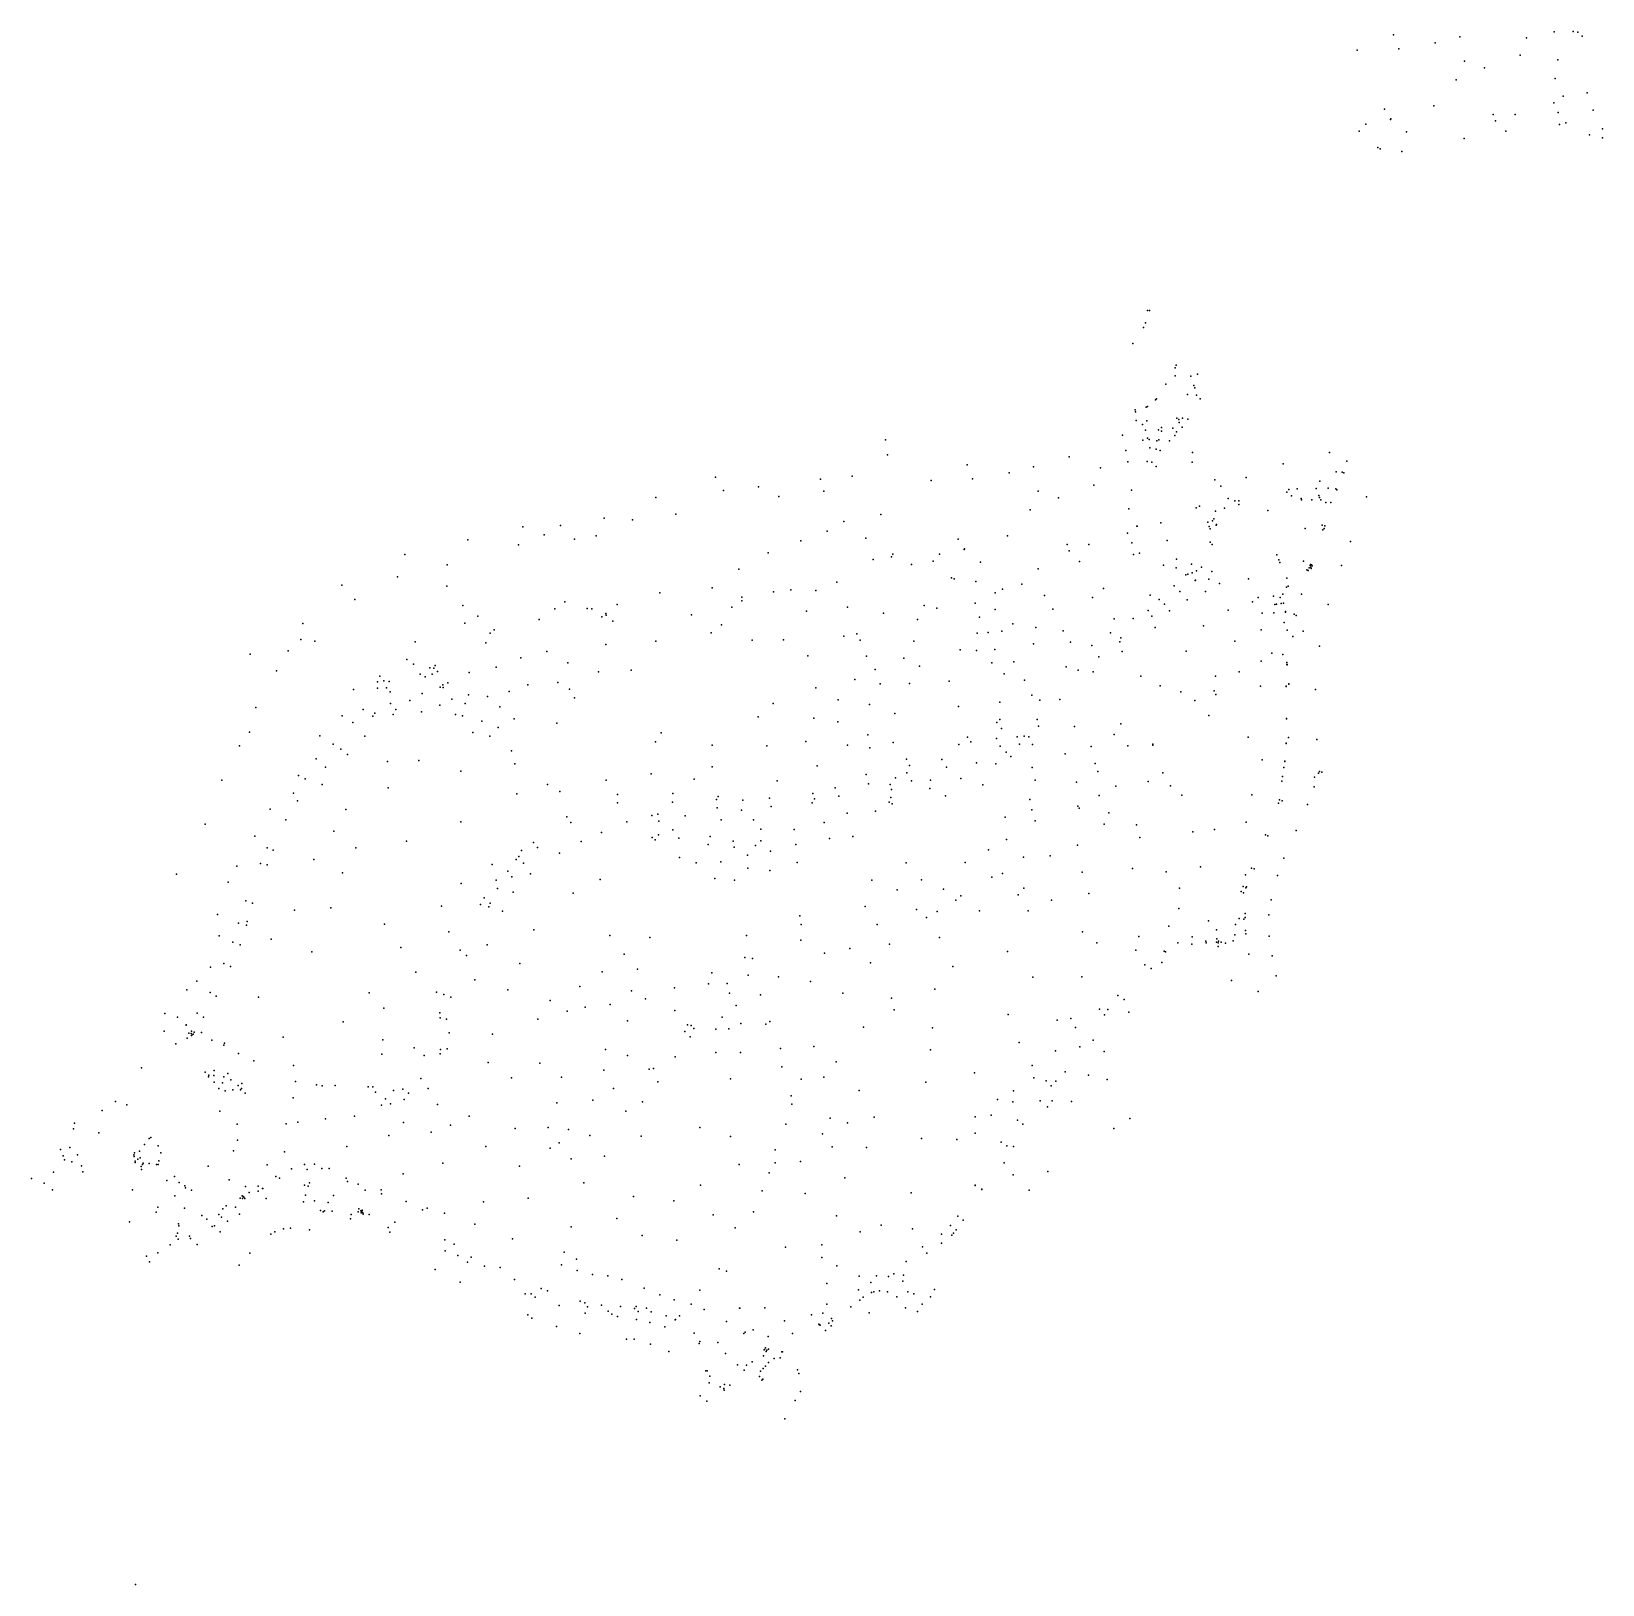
# Model space of a CAD drawing. Header units: metres. Extents: x -2219 to 517, y -3078 to 398.
# Drawn here: x -2219 to -1621, y -3078 to -2487 of the extents above.
import ezdxf

# ---------------------------------------------------------------- set-up
doc = ezdxf.new("R2010")
doc.units = ezdxf.units.M
doc.layers.add('TERRAIN_SPOT_POINTS', color=1, linetype='Continuous')

msp = doc.modelspace()

# ---------------------------------------------------------------- linework, layer by layer
at = {"layer": 'TERRAIN_SPOT_POINTS'}
for p in [(-1700.52, -2488.27, 17.69), (-1684.57, -2491.31, 21.04), (-1675.23, -2489.03, 22.84), (-1649.81, -2489.4, 24.34), (-1639.35, -2487.09, 24.65), (-1632.09, -2486.99, 23.94), (-1630.29, -2487.22, 24.13), (-1628.65, -2488.86, 24.36), (-1714.23, -2494.16, 16.47), (-1698.46, -2493.63, 19.32), (-1673.45, -2498.32, 24.76), (-1652.26, -2495.99, 25.55), (-1637.96, -2497.86, 27.34), (-1665.8, -2500.85, 25.85), (-1676.59, -2505.38, 25.99), (-1638.97, -2504.95, 27.99), (-1626.78, -2510.32, 30.54), (-1703.91, -2516.55, 23.64), (-1685.13, -2515.32, 27.36), (-1639.5, -2514.22, 31.28), (-1635.93, -2511.62, 30.89), (-1635.88, -2511.6, 30.87), (-1711.01, -2522.22, 22.73), (-1701.65, -2520.48, 26.11), (-1701.48, -2520.21, 26.06), (-1662.53, -2518.55, 29.37), (-1661.66, -2521, 31.15), (-1654.17, -2518.55, 31.39), (-1637.86, -2517.87, 31.61), (-1637.25, -2522.39, 32.19), (-1634.94, -2521.79, 32.11), (-1624.44, -2516.99, 30.93), (-1713.49, -2524.95, 22.58), (-1695.5, -2525.23, 26.88), (-1673.56, -2527.77, 30.85), (-1657.76, -2525, 31.89), (-1625.86, -2526.37, 33.99), (-1620.99, -2527.48, 34.04), (-1620.91, -2524.1, 33.84), (-1706.42, -2531.18, 27.41), (-1705.52, -2531.66, 27.44), (-1697.27, -2532.63, 28.38), (-1794.1, -2593.21, 2.79), (-1793.25, -2593.22, 2.88), (-1795.55, -2599.59, 3), (-1794.78, -2597.83, 3.04), (-1799.59, -2605.78, 2.94), (-1783.52, -2614.95, 21.52), (-1783.5, -2618, 20.87), (-1783.1, -2614.02, 15.21), (-1777.54, -2618.14, 21.54), (-1775, -2617.43, 21.51), (-1787.13, -2621.14, 21.51), (-1776.42, -2621.73, 20.36), (-1776.05, -2622.63, 24.42), (-1794.59, -2629.94, 21.51), (-1794.07, -2629.72, 21.52), (-1791, -2627.21, 21.52), (-1790.63, -2626.76, 21.53), (-1778.8, -2625.11, 20.31), (-1775.4, -2625.34, 24.24), (-1774.06, -2626.83, 24.13), (-1798.77, -2630.98, 21.46), (-1798.67, -2631.69, 21.45), (-1798.32, -2635.03, 17.36), (-1794.36, -2635.09, 20.69), (-1794.35, -2635.09, 20.7), (-1782.94, -2634.13, 24.38), (-1782.16, -2634.64, 24.37), (-1781.99, -2635.74, 24.17), (-1780.72, -2634.09, 24.2), (-1778.69, -2634.53, 24.1), (-1803.56, -2640.65, 19.48), (-1796, -2636.53, 21.5), (-1794.85, -2638.71, 21.52), (-1794.11, -2641.7, 24.39), (-1789.93, -2638.63, 20.46), (-1788.76, -2637.63, 20.59), (-1788.68, -2639.08, 24.37), (-1784.45, -2637.92, 24.17), (-1783.63, -2640.76, 24.1), (-1783.05, -2639.28, 24.09), (-1780.9, -2637.52, 24.08), (-1893.7, -2642.36, -0.21), (-1892.97, -2648.1, 0.59), (-1802.33, -2646.39, 22.58), (-1795.81, -2642.5, 21.2), (-1793.49, -2642.3, 24.38), (-1793.21, -2645.41, 23.24), (-1790.75, -2645.87, 23.97), (-1790.46, -2642.72, 24.41), (-1789.7, -2642.43, 24.05), (-1789.22, -2646.37, 23.66), (-1785.64, -2642.7, 24.13), (-1776.89, -2647.16, 24.32), (-1724.78, -2647.2, 24.25), (-1862.68, -2651.91, 17.69), (-1837.39, -2652.67, 22.84), (-1823.88, -2648.83, 22.31), (-1811.97, -2653.04, 24.34), (-1801.51, -2650.73, 24.65), (-1794.25, -2650.63, 23.94), (-1792.45, -2650.86, 24.13), (-1790.81, -2652.5, 24.36), (-1777.06, -2650.93, 24.38), (-1742.45, -2651.52, 24.2), (-1718.21, -2650.53, 27.34), (-1958.48, -2656.55, -0.13), (-1918.54, -2657.38, -0.02), (-1906.48, -2656.14, 0.75), (-1876.39, -2657.8, 16.47), (-1860.62, -2657.27, 19.32), (-1846.73, -2654.95, 21.04), (-1814.42, -2659.63, 25.55), (-1768.48, -2657.63, 24.47), (-1766.13, -2659.96, 24.47), (-1756.48, -2656.74, 24.45), (-1728.49, -2658.05, 24.24), (-1722.25, -2654.55, 27.6), (-1719.97, -2654.66, 27.37), (-1719.39, -2654.97, 27.42), (-1719.39, -2654.97, 27.42), (-1719.39, -2654.97, 27.42), (-1981.11, -2664.32, 0.06), (-1955.38, -2661.66, 0.3), (-1942.07, -2660.28, 0.32), (-1934.31, -2663.95, 1.13), (-1917.26, -2661.91, 1.09), (-1835.61, -2661.96, 24.76), (-1827.96, -2664.49, 25.85), (-1800.12, -2661.5, 27.34), (-1763.39, -2664.74, 24.51), (-1760.83, -2665.59, 24.7), (-1759.25, -2665.59, 24.71), (-1741.01, -2662.23, 24.85), (-1740.32, -2661.3, 24.62), (-1739.3, -2663.69, 25.27), (-1737.17, -2661.05, 24.29), (-1735.57, -2664.64, 25.93), (-1735.44, -2665.21, 25.91), (-1731.52, -2665.22, 26.53), (-1729.85, -2660.92, 24.33), (-1728.82, -2663.56, 27.34), (-1728.68, -2664.28, 27.04), (-1728.05, -2665.16, 27.07), (-1726.25, -2666.18, 27.31), (-1725.26, -2660.79, 27.71), (-1722.35, -2661.07, 27.45), (-1721.96, -2661.41, 27.48), (-1710.74, -2664.04, 27.58), (-2000.8, -2672.17, -0.05), (-1973.5, -2670.67, 1.03), (-1895.49, -2670.77, 17.27), (-1838.75, -2669.02, 25.99), (-1801.13, -2668.59, 27.99), (-1775.58, -2668.2, 25.53), (-1774.34, -2667.58, 25.79), (-1768.15, -2669.54, 27.81), (-1764.74, -2668.33, 24.78), (-1759.26, -2666.97, 24.78), (-1748.29, -2669.23, 25.27), (-1724.29, -2666.26, 27.53), (-2031.79, -2675.53, -0.02), (-2017.39, -2674.92, 0), (-1989.99, -2672.86, 0.57), (-1915.91, -2677.07, 15.78), (-1909.64, -2673.42, 15.59), (-1801.66, -2677.86, 31.28), (-1798.09, -2675.26, 30.89), (-1798.04, -2675.24, 30.87), (-1788.94, -2673.96, 30.54), (-1771.06, -2673.66, 26.58), (-1770.57, -2675.36, 27.24), (-1770.27, -2676.2, 27.45), (-1769.36, -2673.18, 27.79), (-1768.87, -2672.39, 25.03), (-1767.97, -2674.88, 27.36), (-1767.8, -2674.54, 27.65), (-1734.06, -2676.14, 26.91), (-1727.57, -2674.89, 27.61), (-1727.3, -2676.56, 27.58), (-1726.86, -2676.06, 27.65), (-1726.63, -2675.1, 27.63), (-2052.62, -2680.42, 0.06), (-2033.36, -2682.26, 0.63), (-2023.61, -2678.54, 2.1), (-2012.11, -2680.2, 1.21), (-2003.83, -2678.9, 1.02), (-1926.01, -2680.86, 15.26), (-1901.19, -2679.77, 20.1), (-1866.07, -2680.19, 23.64), (-1863.81, -2684.12, 26.11), (-1863.63, -2683.85, 26.06), (-1847.29, -2678.96, 27.36), (-1824.69, -2682.19, 29.37), (-1816.33, -2682.19, 31.39), (-1800.02, -2681.51, 31.61), (-1786.6, -2680.63, 30.93), (-1770.21, -2681.27, 28.64), (-1769.42, -2682.14, 27.8), (-1716.87, -2681.05, 27.88), (-2076.7, -2686.01, 0.06), (-2060.54, -2689.88, 1.6), (-1938.39, -2685.34, 17.66), (-1898.48, -2687.94, 23.91), (-1891.49, -2686.83, 23.58), (-1891.02, -2685.85, 23.28), (-1883.82, -2689.76, 23.14), (-1875.65, -2688.59, 22.58), (-1873.17, -2685.86, 22.73), (-1857.66, -2688.87, 26.88), (-1823.82, -2684.64, 31.15), (-1819.92, -2688.64, 31.89), (-1799.41, -2686.03, 32.19), (-1797.1, -2685.43, 32.11), (-1788.02, -2690.01, 33.99), (-1783.07, -2687.74, 33.84), (-1777.38, -2689.66, 33.35), (-1777.32, -2689.69, 33.54), (-1744.9, -2686.12, 26.66), (-1744.05, -2687.99, 27.65), (-1743.66, -2689.03, 27.66), (-1734.68, -2688.58, 27.94), (-1734.68, -2688.58, 27.94), (-1734.68, -2688.58, 27.94), (-1732.09, -2689.78, 28.02), (-1731.7, -2689.87, 28.03), (-2079.41, -2694.53, 1.72), (-1949.54, -2691.54, 17.62), (-1868.58, -2694.82, 27.41), (-1867.68, -2695.3, 27.44), (-1835.72, -2691.41, 30.85), (-1783.15, -2691.12, 34.04), (-1779.45, -2693.76, 34.07), (-1779.45, -2693.76, 34.07), (-1779.45, -2693.76, 34.07), (-1778.75, -2693.44, 33.83), (-1777.11, -2692.96, 33.54), (-1775.9, -2695.84, 33.52), (-1775.75, -2695.81, 33.55), (-1775.37, -2692.17, 33.33), (-1773.48, -2690.82, 33.21), (-1770.71, -2695.42, 32.35), (-1769.57, -2692.45, 32.36), (-1755.58, -2695.28, 27.77), (-1741.06, -2695.04, 28.15), (-1733.45, -2691.85, 28.23), (-1732.94, -2692.11, 28.44), (-1732.9, -2692.1, 28.46), (-1732.59, -2691.1, 28.19), (-1732.22, -2690.15, 28.12), (-1731.92, -2690.76, 25.75), (-1731.74, -2691.3, 28.2), (-1731.37, -2690.36, 28.13), (-1720.25, -2690.14, 28.03), (-2100.65, -2697.69, -0.08), (-2060.63, -2697.99, 5.91), (-1979.66, -2700.58, 17.89), (-1959.71, -2698.67, 18.14), (-1936.31, -2700.22, 22.04), (-1929.75, -2699.49, 22.13), (-1920.25, -2699.72, 22.82), (-1912.32, -2696.52, 23.25), (-1859.43, -2696.27, 28.38), (-1851.97, -2700.58, 29.75), (-1849.29, -2699.13, 30.07), (-1841.9, -2697.25, 30.9), (-1833.28, -2701.64, 32.21), (-1810.8, -2698.88, 34.07), (-1793.07, -2701.44, 36.39), (-1783.88, -2697.92, 35.29), (-1781.76, -2700.13, 35.21), (-1772, -2700.07, 35.68), (-1766.68, -2697.02, 31.65), (-1746.06, -2701.9, 27.92), (-1742.56, -2701.05, 29.09), (-1741.14, -2698.37, 28.83), (-1740.59, -2697.99, 28.72), (-1735.53, -2701.08, 28.86), (-2095.71, -2703.18, 1.7), (-2054.58, -2705.4, 10.8), (-2019.62, -2706.61, 17.59), (-2015.76, -2703.99, 17.41), (-2007.2, -2706.6, 17.25), (-2005.46, -2706.73, 16.65), (-1995.82, -2704.96, 18.88), (-1952.22, -2705.98, 20.93), (-1948.46, -2702.29, 21.53), (-1948.43, -2703.57, 21.7), (-1923.78, -2707.51, 26.4), (-1908.26, -2706.02, 27.36), (-1879.04, -2705.36, 28.23), (-1874.22, -2706.41, 28.56), (-1859.61, -2704.54, 29.91), (-1852.04, -2706.92, 30.82), (-1830.08, -2706.74, 33.74), (-1814.96, -2702.42, 33.95), (-1793.83, -2707.3, 36.81), (-1789.63, -2703.15, 36.32), (-1787.6, -2704.9, 36.19), (-1785.64, -2707.41, 38.91), (-1778.98, -2703.22, 38.31), (-1763.37, -2707.18, 35.51), (-1754.16, -2703.97, 30.64), (-1751.97, -2702.42, 30.49), (-1745.65, -2705.07, 29.71), (-1744.96, -2704.87, 29.58), (-1743.57, -2702.36, 29.26), (-1743.18, -2704.69, 29.62), (-1742.33, -2704.56, 29.53), (-1741.6, -2707.93, 29.71), (-1741.56, -2707.72, 29.68), (-1725.32, -2704.96, 28.72), (-2115.45, -2712.27, 0.03), (-2053.78, -2712.16, 13.47), (-2048.85, -2709.45, 16.14), (-2025.55, -2710.67, 18.09), (-2001.74, -2709.73, 17.16), (-2000.13, -2708.47, 17.2), (-2000, -2709.1, 15.86), (-1997.48, -2711.35, 17.51), (-1967.57, -2708.91, 18.84), (-1956.19, -2712.76, 21.14), (-1894.54, -2708.31, 27.87), (-1881.55, -2710.71, 29.87), (-1857.96, -2709.86, 30.78), (-1845.24, -2712.37, 33.17), (-1836.53, -2713.73, 33.92), (-1806.69, -2710.43, 37.55), (-1799.49, -2710.41, 37.44), (-1792.42, -2709.51, 36.94), (-1791.18, -2713.73, 39.26), (-1772.76, -2713.13, 41.7), (-1750.38, -2708.28, 32.17), (-1745.97, -2708.17, 29.79), (-1742.09, -2711.91, 30.12), (-1738.27, -2708.68, 29.58), (-1737.49, -2709.2, 29.32), (-2116.18, -2718.34, 0.8), (-2110.9, -2719.01, 1.57), (-2072.72, -2719.18, 24.65), (-2045.87, -2719.56, 19.67), (-2044.17, -2715.98, 19.24), (-2042.68, -2714.64, 19.12), (-1981.15, -2719.03, 20.77), (-1960.06, -2715.86, 21.3), (-1944.49, -2718.59, 25.81), (-1932.51, -2718.45, 26.93), (-1909.63, -2717.07, 28.09), (-1904.63, -2716.15, 28.45), (-1903.39, -2718.62, 29.46), (-1882.92, -2719, 31.18), (-1858.84, -2715.98, 32.23), (-1854.65, -2715.63, 32.47), (-1849.45, -2715.2, 33.06), (-1837.43, -2720.01, 34.53), (-1826.12, -2715.05, 34.68), (-1823.39, -2719.29, 37.29), (-1808.12, -2715.74, 37.78), (-1804.54, -2719.21, 37.92), (-1804.54, -2719.21, 37.92), (-1804.54, -2719.21, 37.92), (-1804.23, -2717.66, 37.74), (-1760.85, -2718.93, 40.08), (-1750.85, -2714.67, 34.39), (-1740.89, -2714.76, 30.26), (-1738.71, -2717.22, 29.77), (-1734.78, -2715.14, 29.68), (-2135.54, -2723.94, 0.16), (-2120.97, -2722.66, 0.38), (-2075.84, -2725.98, 29.36), (-2032.5, -2725.3, 21.16), (-2022.61, -2722.9, 21.02), (-2000.12, -2720.18, 22.38), (-1923.34, -2724.61, 28.1), (-1900.95, -2724.7, 30.54), (-1886.77, -2725.42, 32.35), (-1865.36, -2722.23, 32.79), (-1859.12, -2722.51, 32.78), (-1852.13, -2722.09, 33.69), (-1815.27, -2720.59, 37.96), (-1812.52, -2724.92, 38.3), (-1803.72, -2722.95, 39.87), (-1779.34, -2722.73, 44.45), (-1746.77, -2723.51, 34.49), (-1742.61, -2724, 31.56), (-1728.56, -2720.84, 29.69), (-2125.41, -2730.32, 0.99), (-2073.36, -2727.7, 29.1), (-2070.81, -2731.59, 29.37), (-2067.13, -2729.17, 27.28), (-2067.09, -2729.17, 27.27), (-2067.08, -2729.17, 27.27), (-2067.08, -2729.17, 27.27), (-2067.08, -2729.17, 27.27), (-2066.24, -2731.53, 25.18), (-2065.62, -2729.28, 28.77), (-2065.05, -2728.21, 24.71), (-2064.24, -2730.53, 24.36), (-2052.15, -2730.94, 22.73), (-2041.95, -2728.83, 21.35), (-2014.66, -2727.22, 23.35), (-2002.96, -2730.64, 25.74), (-1990.56, -2730.04, 25.98), (-1897.73, -2729.75, 31.88), (-1880.8, -2728.54, 33.12), (-1853.24, -2727.16, 35.53), (-1848.61, -2731.45, 35.58), (-1844.88, -2726.79, 34.43), (-1824.96, -2728.7, 38.33), (-1820.49, -2729.95, 38.55), (-1814.74, -2730.67, 40.76), (-1759.23, -2730.68, 44.18), (-1750.81, -2726.62, 38.37), (-1741.1, -2727.84, 31.84), (-1741.07, -2727.11, 30.6), (-1740.94, -2727.98, 30.39), (-1740.91, -2727.88, 30.42), (-2096.2, -2737.42, 21.01), (-2087.1, -2734.43, 24.56), (-2087.09, -2736.9, 24.48), (-2086.12, -2732.28, 24.54), (-2084.64, -2734.07, 29.35), (-2083.59, -2736.79, 28.97), (-2082.55, -2734.31, 27.85), (-2082.55, -2734.31, 27.85), (-2082.55, -2734.31, 27.85), (-2068.85, -2732.49, 28.76), (-2063.14, -2736.47, 25.18), (-2062.19, -2735.53, 25.18), (-2062.06, -2736.56, 24.94), (-2060.23, -2734.79, 24.67), (-2029.82, -2735.61, 25.04), (-2018.42, -2734.64, 25.32), (-2014.03, -2737.24, 25.74), (-1920.29, -2736.68, 31.34), (-1905.36, -2733.57, 31.79), (-1895.8, -2735.18, 32.95), (-1884.57, -2735.03, 33.55), (-1869.55, -2734.25, 35.96), (-1840.9, -2733.85, 38.54), (-1796.58, -2732.33, 43.65), (-1789.3, -2736.02, 46.29), (-1768.65, -2737.91, 50.64), (-1768.17, -2732.27, 48.9), (-1751.08, -2736.05, 40.85), (-1741.36, -2736.15, 33), (-1741.32, -2736.2, 31.16), (-1740.32, -2735.28, 30.99), (-1740.24, -2735.23, 31.05), (-1730.19, -2737.36, 30.98), (-2082.26, -2738.23, 28.97), (-2082.08, -2742.63, 23.87), (-2074.79, -2741.55, 24.73), (-2070.09, -2738.85, 25.21), (-2063.32, -2743.36, 26.03), (-2058.7, -2741, 27.72), (-2053.64, -2742.7, 27.4), (-2052.41, -2739.39, 27.26), (-2045.21, -2739.97, 26.73), (-2040.54, -2743.9, 26.91), (-2036.93, -2738.17, 24.87), (-2012.03, -2740.49, 27.78), (-1936.48, -2742.65, 30.62), (-1911.74, -2741.3, 32.47), (-1899.9, -2743.1, 33.5), (-1865.93, -2743.78, 36.54), (-1850.2, -2742.17, 39.12), (-1838.09, -2739.57, 38.86), (-1834.97, -2741.41, 39.07), (-1827.39, -2741.13, 41.22), (-1781.34, -2738.27, 48.96), (-1776.03, -2741.57, 50.82), (-1768, -2739.32, 50.96), (-2133.37, -2744.21, 0.09), (-2100.43, -2747.44, 19.64), (-2096.46, -2749.88, 19.77), (-2092.45, -2744.95, 21.42), (-2088.85, -2747.56, 21.95), (-2087.99, -2746.35, 22.17), (-2081.09, -2746.92, 23.44), (-2080.12, -2744.95, 23.71), (-2070.3, -2745.88, 26.35), (-2057.31, -2746.93, 27.69), (-2054.72, -2747.35, 27.59), (-2047.39, -2749.45, 27.48), (-2035, -2748.49, 28.21), (-1942.15, -2747.76, 30.29), (-1921.03, -2748.31, 32.89), (-1911.84, -2749.65, 33.92), (-1890.16, -2746.47, 36.59), (-1851.34, -2749.89, 40.23), (-1850.31, -2748.82, 39.9), (-1836.1, -2748.74, 41.49), (-1770.71, -2747.28, 52.53), (-1741.23, -2748.44, 32.09), (-1741.22, -2748.48, 34.65), (-2135.76, -2753.64, -0.03), (-2108.92, -2754.97, 18.13), (-2091.82, -2755.16, 20.52), (-2050.75, -2753.73, 28.07), (-2044.34, -2755.13, 29.67), (-2041.16, -2751.77, 27.71), (-2018.78, -2750.23, 29.78), (-1979.11, -2753.88, 33.57), (-1900.41, -2754.55, 36.66), (-1862.59, -2755.52, 41.51), (-1849.67, -2752.22, 40.26), (-1843.61, -2755.41, 42.75), (-1840.95, -2755.12, 42.78), (-1839.18, -2755.42, 42.7), (-1835.52, -2751.33, 41.89), (-1821.79, -2751.46, 44.99), (-1806.8, -2754.51, 49), (-1804.17, -2750.4, 47.89), (-1755.75, -2755.54, 46.07), (-1740.41, -2755.56, 32.52), (-2139.56, -2758.83, 0), (-2103.95, -2758.21, 18.49), (-2101.05, -2760.01, 18.73), (-2036.02, -2760.73, 30.04), (-1981.24, -2757.31, 33.84), (-1959.71, -2758.6, 30.77), (-1938.93, -2758.75, 32.75), (-1924.03, -2757.17, 34.12), (-1908.26, -2758.51, 34.85), (-1899.68, -2759.52, 36.98), (-1890.85, -2757.5, 37.11), (-1865.85, -2758.27, 41.74), (-1865.85, -2758.27, 41.74), (-1865.85, -2758.27, 41.74), (-1861.33, -2757.22, 41.6), (-1851.56, -2756.06, 42.88), (-1850.11, -2758.87, 43.08), (-1847.9, -2761.14, 44.97), (-1842.79, -2758.15, 43.38), (-1837.84, -2758.3, 43.81), (-1825.45, -2761.79, 48.88), (-1815.48, -2758.99, 49.13), (-1801.56, -2758.85, 51.57), (-1792.06, -2758.52, 52.94), (-1791.98, -2758.14, 52.87), (-1741.27, -2757.77, 32.71), (-1741.26, -2757.85, 35.28), (-1729.68, -2756.38, 32.67), (-2110.33, -2763.7, 18.29), (-2106.76, -2766.92, 18.46), (-2098.42, -2762.13, 18.81), (-2083.28, -2764.72, 25.29), (-2071.27, -2764.38, 26.67), (-2034.78, -2765.65, 33.14), (-1959.64, -2766.75, 32.37), (-1919.78, -2766.34, 35.57), (-1885.7, -2763.91, 41.31), (-1884.64, -2766.27, 41.46), (-1872.37, -2763.98, 43.46), (-1870.6, -2766.89, 43.58), (-1859.14, -2765.26, 45.35), (-1851.72, -2765.67, 45.36), (-1846.12, -2762.88, 45.18), (-1837.9, -2767.07, 48.55), (-1814.01, -2765.54, 50.88), (-1750.46, -2764.1, 43.6), (-1742.19, -2767.04, 35.93), (-1741.85, -2764.68, 35.75), (-1741.84, -2764.77, 33.19), (-2146.25, -2771.83, -0.02), (-2117.05, -2770.1, 18.26), (-2114.58, -2771.31, 18.31), (-2114.58, -2771.31, 18.31), (-2114.58, -2771.31, 18.31), (-2108.08, -2773.5, 18.26), (-2055.31, -2768.42, 29.28), (-2022.39, -2773.47, 36.55), (-2000.01, -2771.8, 36.91), (-1982.85, -2769.39, 37.12), (-1966.56, -2771.49, 37.15), (-1934.98, -2772.15, 35.37), (-1901.09, -2769.71, 40.6), (-1900.23, -2773.24, 40.69), (-1891.99, -2773.55, 42.99), (-1889.89, -2771.03, 42.97), (-1885.58, -2769.06, 43.17), (-1883.89, -2772.08, 43.29), (-1876.6, -2771.89, 45.33), (-1865.06, -2771.2, 45.48), (-1856.73, -2773.61, 48.59), (-1836.76, -2771.82, 49.18), (-1821.05, -2772.56, 52.5), (-1813, -2768.6, 52.85), (-1793.81, -2772.35, 56.35), (-1788.23, -2769.12, 56), (-1742.98, -2772.21, 35.5), (-1742.72, -2770.52, 33.63), (-1730.51, -2770.75, 33.68), (-1730.51, -2770.75, 33.68), (-1730.51, -2770.75, 33.68), (-1728.94, -2769.22, 33.41), (-1728.56, -2768.59, 33.32), (-1727.7, -2768.75, 33.23), (-2119, -2776.79, 17.9), (-2117.51, -2779.68, 18), (-2082.98, -2774.8, 25.68), (-2033.98, -2777.06, 35.9), (-2017.64, -2776.22, 36.83), (-2017.64, -2776.22, 36.83), (-2017.64, -2776.22, 36.83), (-1995.76, -2777.3, 37.51), (-1974.65, -2776.89, 37.68), (-1957.99, -2779.17, 37.71), (-1957.48, -2778.08, 37.76), (-1948.04, -2779.51, 37.95), (-1937.91, -2778.65, 38.29), (-1921.39, -2776.89, 39.41), (-1920.75, -2779.02, 39.55), (-1920.75, -2779.02, 39.55), (-1920.75, -2779.02, 39.55), (-1912.91, -2774.79, 39.87), (-1911.49, -2777.98, 39.96), (-1891.67, -2778.45, 44.88), (-1891.45, -2775.38, 43.17), (-1876.9, -2775.02, 45.26), (-1870.87, -2777.77, 48.53), (-1838.77, -2779.17, 52.8), (-1812.4, -2777.75, 54.57), (-1806.09, -2774.08, 54.91), (-1785.26, -2774.04, 55.73), (-1781.02, -2777.61, 54.32), (-1754.34, -2777.45, 43.02), (-1743.9, -2779.35, 34.24), (-1742.78, -2779.68, 34.25), (-1730.67, -2774.39, 33.81), (-2127.88, -2782.93, 17.43), (-2099.14, -2783, 24.13), (-1995.7, -2780.52, 37.83), (-1982.69, -2785.27, 41.8), (-1980.39, -2784.77, 41.37), (-1974.78, -2780.22, 37.85), (-1969.99, -2785.42, 41.4), (-1957.78, -2782.36, 37.95), (-1948.55, -2783.26, 37.93), (-1937.28, -2781.84, 38.37), (-1921.71, -2780.54, 39.47), (-1908.36, -2784.37, 43.36), (-1897.52, -2783.63, 44.71), (-1892.31, -2780.2, 45.16), (-1891.23, -2780.84, 45.18), (-1838.05, -2783.14, 53.5), (-1820.53, -2781.71, 54.73), (-1820.03, -2782.51, 54.78), (-1808.75, -2784.27, 56.34), (-1744.18, -2780.56, 34.93), (-1733.2, -2781.17, 34.24), (-2152.62, -2788.65, 0.08), (-2121.9, -2787.01, 17.85), (-2103.63, -2791.2, 24.15), (-2055.31, -2787.71, 31.63), (-2015.05, -2785.79, 37.55), (-2013.42, -2787.91, 37.72), (-1992.17, -2787.72, 41.9), (-1979.96, -2787.48, 41.69), (-1974.65, -2790.8, 41.67), (-1956.22, -2786.99, 40.77), (-1943.99, -2786.97, 40.74), (-1941.14, -2790.56, 41.04), (-1928.46, -2790.58, 41.8), (-1917.1, -2787.94, 42.55), (-1848.23, -2785.9, 52.47), (-1836.85, -2787.37, 55.52), (-1810.51, -2788.65, 56.24), (-1798.28, -2788.79, 55.84), (-1776.82, -2791.5, 49.67), (-1768.59, -2790.65, 46.87), (-1756.46, -2787.82, 42.52), (-1737.52, -2790.98, 34.84), (-2133.69, -2793.15, 17.59), (-2128.98, -2797.57, 17.67), (-2095.32, -2797.65, 25.88), (-2075.98, -2795.05, 29.08), (-2027.64, -2795.51, 37.51), (-2026.15, -2797.45, 37.55), (-2009.6, -2795.14, 41.04), (-2001.78, -2791.76, 41.59), (-1982.5, -2793.73, 41.95), (-1981.41, -2794.51, 42.75), (-1980.17, -2792.64, 42.64), (-1972.34, -2793.94, 43.7), (-1961.16, -2796.38, 43.88), (-1960.41, -2793.35, 41.36), (-1951.67, -2795.06, 41.36), (-1951.29, -2797.35, 43.46), (-1943.26, -2796.75, 42.41), (-1941.16, -2794.99, 41.39), (-1927.9, -2796.36, 44.48), (-1915.04, -2794.03, 45.93), (-1906.18, -2793.25, 46.81), (-1847.74, -2794.4, 55.69), (-1820.64, -2796.56, 56.55), (-1797, -2793.67, 54.86), (-1749.11, -2792.66, 35.87), (-1748.22, -2793.09, 35.26), (-2131.59, -2803.58, 17.6), (-2126.68, -2798.54, 17.61), (-2111.3, -2801.99, 23.73), (-2034.32, -2802.08, 37.54), (-2033.26, -2800.96, 37.59), (-2032.2, -2798.64, 37.53), (-2031.48, -2803.42, 37.54), (-2017.8, -2799.6, 40.7), (-1972.19, -2801.24, 44.09), (-1965.78, -2803.3, 44.09), (-1956.46, -2802.93, 43.69), (-1946.3, -2800.42, 43.03), (-1937.55, -2798.89, 44.42), (-1927.42, -2803.19, 46.41), (-1885.9, -2803.34, 54.15), (-1863.42, -2803.13, 56.41), (-1854.52, -2798.32, 55.83), (-1841.28, -2801.21, 57.34), (-1831.07, -2800.66, 56.9), (-1742.23, -2801.56, 35.35), (-2163.48, -2807.6, 0.05), (-2140.52, -2804.56, 17.43), (-2129.04, -2804.01, 17.47), (-2100.33, -2807.06, 25.66), (-2043.42, -2803.96, 35.66), (-2037.4, -2806.46, 36.97), (-2035.93, -2808.61, 37.06), (-2028.8, -2807.45, 40.06), (-2002.34, -2809.63, 41.3), (-1958.64, -2809.32, 47.37), (-1946.07, -2805.31, 46.25), (-1937.82, -2806.21, 46.01), (-1853.28, -2808.81, 58.16), (-1849.21, -2807.4, 57.79), (-1818.94, -2806.92, 54.95), (-1799.77, -2805.49, 51.72), (-1787.02, -2806.69, 48.14), (-1773.9, -2804.89, 44.87), (-1756.8, -2807.85, 36.89), (-1754.48, -2805.31, 36.73), (-1753.52, -2805.64, 36.12), (-1744.58, -2808.1, 35.71), (-2143.81, -2810.69, 17.51), (-2055.22, -2811.14, 35.11), (-2041.92, -2809.92, 36.03), (-2041.4, -2813.03, 35.93), (-2035.44, -2814.52, 39.63), (-2012.58, -2814.9, 41.14), (-1951.19, -2809.91, 46.61), (-1898.92, -2809.94, 54.79), (-1889.32, -2813.63, 57.61), (-1880.07, -2809.78, 57.06), (-1871.63, -2813.29, 58.56), (-1843.24, -2815.52, 56.79), (-1841.07, -2812.94, 56.88), (-1816.42, -2815, 51.43), (-1781.86, -2812.96, 44.96), (-1758.45, -2814.15, 36.96), (-1757.67, -2812.36, 37.06), (-1757.58, -2814.67, 36.6), (-1756.68, -2812.8, 36.51), (-1756.35, -2812.43, 36.5), (-2137.11, -2817.77, 17.58), (-2134.58, -2818.69, 17.52), (-2118.59, -2821.32, 22.66), (-2104.79, -2820.45, 26.23), (-2062.69, -2819.83, 34.76), (-2047.87, -2819.21, 36.15), (-2046.49, -2816.58, 36.17), (-2044.74, -2820.01, 36.06), (-2044.17, -2818.7, 36.05), (-1901.51, -2819.98, 56.71), (-1882.01, -2821.01, 59.67), (-1866.94, -2817.52, 59.12), (-1865.08, -2815.91, 59.13), (-1857.95, -2821.63, 57.66), (-1839.46, -2821.57, 54.59), (-1830.59, -2817.53, 54.36), (-1782.13, -2820.7, 42), (-1747.06, -2817.34, 36.08), (-2147.89, -2822.98, 17.15), (-2139.93, -2826.21, 17.62), (-2136.84, -2826.97, 17.62), (-2136.67, -2825.6, 17.66), (-2136.67, -2825.6, 17.66), (-2136.67, -2825.6, 17.66), (-2084.37, -2826.67, 31.42), (-2039.54, -2821.73, 38.94), (-1926.4, -2823.53, 52.25), (-1925.87, -2826.82, 54.4), (-1896.96, -2826.82, 59.14), (-1878.14, -2824.14, 59.47), (-1874.04, -2821.84, 59.47), (-1785.94, -2827.43, 40.6), (-1770.91, -2825.41, 39.06), (-1760.56, -2826.79, 36.87), (-1759.17, -2824.51, 36.9), (-1757.43, -2824.77, 36.71), (-1757.43, -2824.77, 36.71), (-1757.43, -2824.77, 36.71), (-1756.92, -2824.12, 36.66), (-1756.86, -2822.58, 36.7), (-1747.89, -2823.08, 36.25), (-2147.33, -2831.04, 17.14), (-2142.14, -2833.44, 17.67), (-2127.54, -2832.41, 21.33), (-2059.92, -2829.52, 35.8), (-2059.92, -2829.52, 35.8), (-2059.92, -2829.52, 35.8), (-2027.52, -2828.76, 40.96), (-1998.68, -2831.01, 48.34), (-1983.37, -2831.67, 51.96), (-1946.68, -2830.9, 54.92), (-1925.98, -2832.79, 55.24), (-1873.26, -2831.74, 58.01), (-1818.76, -2829.59, 47.92), (-1797.41, -2831.34, 42.38), (-1777.02, -2831.47, 37.28), (-1771.88, -2833.16, 37.33), (-1767.86, -2833.43, 37.63), (-1767.83, -2828.81, 37.11), (-1767.64, -2832.21, 37.14), (-1767.09, -2833.15, 37.39), (-1766.09, -2833.52, 37.18), (-1761.5, -2833, 37.03), (-1760.83, -2830.68, 37.02), (-1756.79, -2829.09, 36.66), (-1756.62, -2830.28, 36.71), (-1747.79, -2831.23, 36.33), (-2139.29, -2834.45, 17.76), (-2112.03, -2837.17, 24.5), (-2078.2, -2835.47, 33.65), (-2055.54, -2836.54, 36.36), (-2053.12, -2838.55, 36.42), (-2045.34, -2834.54, 40.24), (-1993.18, -2838.03, 52.55), (-1947.25, -2839.32, 57.78), (-1916.95, -2837.67, 58.53), (-1907.34, -2835.84, 58.77), (-1892.2, -2834.29, 59.64), (-1847.27, -2837.02, 53.01), (-1813.33, -2833.8, 46.57), (-1798.49, -2836.53, 41.85), (-1787.75, -2836.89, 37.32), (-1787.19, -2837.11, 37.34), (-1787.19, -2837.11, 37.34), (-1787.19, -2837.11, 37.34), (-1782.57, -2833.79, 37.39), (-1777.19, -2834.26, 37.36), (-1777.18, -2834.28, 37.36), (-1771.78, -2833.71, 37.48), (-1767.2, -2835.17, 37.59), (-1767.12, -2833.72, 37.52), (-1764.35, -2833.83, 37.1), (-1755.46, -2838.11, 36.69), (-1746.66, -2838.72, 36.37), (-2150.64, -2842.97, 17.54), (-2145.47, -2841.56, 17.76), (-2143.02, -2842.7, 17.78), (-2072.45, -2844.89, 34.91), (-2032.9, -2841.58, 40.74), (-2001.56, -2844.72, 52.74), (-1988.06, -2843.73, 56.19), (-1959.85, -2845.18, 59.24), (-1944.31, -2839.72, 58.13), (-1899.44, -2841.41, 59.51), (-1868.11, -2842.7, 54.76), (-1795.1, -2842.12, 37.28), (-1792.66, -2843.5, 37.43), (-1788.57, -2841.19, 37.43), (-2155.78, -2848.28, 17.45), (-2049.95, -2847.78, 39.95), (-2010.02, -2850.38, 51.44), (-1974, -2850.92, 61.06), (-1961.11, -2849.37, 61.22), (-1953.94, -2849.16, 61.23), (-1946.03, -2845.99, 60.18), (-1934.52, -2846.72, 61.01), (-1922.3, -2848.5, 61.43), (-1875, -2851.39, 53.98), (-1837.65, -2846.83, 47.88), (-1819.09, -2846.69, 43.26), (-1762.04, -2848.07, 37.17), (-1745.05, -2846.36, 36.27), (-2159.63, -2851.58, 17.16), (-2150.73, -2852.6, 17.5), (-2148.46, -2853.99, 17.48), (-2132.37, -2854.37, 22.21), (-2090.24, -2852.71, 33.06), (-2064.64, -2852.5, 36.51), (-2061.78, -2853.44, 36.75), (-2059.15, -2854.41, 36.92), (-2037.46, -2851.67, 40.65), (-2021.33, -2855.66, 47.84), (-1998.52, -2857.17, 57.27), (-1990.42, -2852.02, 58.77), (-1985.09, -2855.1, 60.78), (-1953.05, -2852.92, 62.96), (-1941.34, -2853.52, 62.91), (-1909.96, -2852.91, 60.01), (-1891.49, -2854.85, 55.98), (-1805.29, -2853.76, 36.75), (-1802.94, -2855.28, 36.94), (-1751.94, -2852.2, 36.42), (-2167.93, -2860.61, 15), (-2163.14, -2862, 16.67), (-2155.62, -2860.56, 17.04), (-2153.2, -2861.96, 17.11), (-2084.58, -2858.58, 34.3), (-2063.37, -2860.41, 36.88), (-2063.19, -2862.24, 37.06), (-2060.83, -2862.81, 37.29), (-2026.01, -2862.74, 47.04), (-2014.85, -2859.71, 51.38), (-2008.02, -2858.22, 53.97), (-1991.92, -2863.4, 60.84), (-1973.95, -2859.49, 64.93), (-1955.9, -2862.08, 67.86), (-1950.54, -2857.57, 65.19), (-1890.41, -2859.22, 55.38), (-1847.04, -2860.97, 46.59), (-1828.47, -2863.15, 40.33), (-1823.28, -2862.5, 40.59), (-1812.35, -2858.98, 36.9), (-1810.4, -2861.16, 36.08), (-1809.11, -2859.11, 36.34), (-1801.11, -2860.06, 36.48), (-2168.19, -2867.33, 16.85), (-2159.84, -2865.12, 16.91), (-2159.79, -2864.97, 17.04), (-2158.81, -2868.12, 16.89), (-2157.9, -2868.18, 15.84), (-2157.87, -2867.31, 16.91), (-2157.87, -2869.01, 16.89), (-2157.63, -2868.81, 16.9), (-2157.2, -2868.44, 16.99), (-2156.74, -2867.69, 17.01), (-2153.99, -2867.81, 18.18), (-2100.09, -2863.76, 32.09), (-2059.72, -2867.95, 39.37), (-2043.34, -2868.47, 40.9), (-1970.05, -2867.46, 68.02), (-1969.13, -2864.96, 67.94), (-1967.75, -2865.2, 68.09), (-1966.63, -2866.31, 68.09), (-1958.36, -2866.61, 66.79), (-1953.3, -2866.44, 68.22), (-1948.74, -2864.42, 66.92), (-1939.24, -2864.7, 64.19), (-1937.73, -2863.67, 64.05), (-1902.14, -2865.85, 56.02), (-1875.88, -2866.13, 50.65), (-1821.43, -2865.9, 40.58), (-2163.78, -2872.18, 16.8), (-2159.44, -2870.01, 16.92), (-2159.44, -2870.01, 16.92), (-2159.44, -2870.01, 16.92), (-2150.02, -2870.81, 19.75), (-2145.56, -2872.62, 21.51), (-2145.25, -2871.9, 21.5), (-2122.97, -2869.57, 26.93), (-2084.99, -2870.7, 35.14), (-2073.06, -2873.73, 36.71), (-2063.1, -2874.31, 39.4), (-2060.48, -2874.13, 39.53), (-2000.34, -2874.3, 59.45), (-1968.04, -2869.53, 68.13), (-1958.26, -2875.42, 68.19), (-1948.96, -2875.43, 65.84), (-1933.73, -2873.96, 61.01), (-1920.97, -2873.22, 58.58), (-1876.64, -2874.41, 48.57), (-1842.88, -2871.67, 42.31), (-1829.01, -2874.83, 39.42), (-1819.86, -2873.25, 35.03), (-1814.69, -2870.76, 35.24), (-1810.52, -2875.08, 34.78), (-2176.8, -2881.34, 16.66), (-2139.96, -2875.86, 24.37), (-2134.06, -2878.61, 25.87), (-2118.94, -2880.46, 30.69), (-2085.4, -2876.11, 35.39), (-2069.24, -2876.62, 36.97), (-2063.25, -2875.97, 39.54), (-2044.91, -2879.32, 41.05), (-2025.32, -2879.51, 48.87), (-1991.92, -2876.57, 62.29), (-1973.84, -2877.15, 66.47), (-1933.2, -2880.98, 58.8), (-1912.46, -2879.02, 55.92), (-1837.89, -2880.36, 38.33), (-2152.55, -2883.01, 24.69), (-2151.29, -2884.66, 24.94), (-2151.16, -2884.03, 24.86), (-2149.35, -2884.18, 25.05), (-2149.35, -2884.18, 25.05), (-2149.15, -2882.26, 25.01), (-2149.14, -2886.72, 25.09), (-2146.06, -2886.95, 25.42), (-2145.54, -2884.74, 25.44), (-2143.95, -2883.48, 25.36), (-2142.8, -2885.91, 25.48), (-2138.6, -2887.31, 25.15), (-2118.29, -2886.44, 32.47), (-2070.52, -2885.42, 38.88), (-2036.05, -2885.14, 46.55), (-2017.02, -2884.84, 53.1), (-2000.88, -2882.14, 59.62), (-1983.63, -2881.78, 64.4), (-1982.06, -2881.6, 64.75), (-1980.43, -2886.57, 64.59), (-1952.78, -2885.47, 62.9), (-1925.89, -2885.67, 57.53), (-1917.19, -2884.87, 55.79), (-1878.45, -2886.79, 46.02), (-1859.9, -2883.22, 42.88), (-1837.37, -2885.12, 37.88), (-1832.63, -2886.23, 34.32), (-1828.98, -2886.33, 34.54), (-1828.98, -2886.33, 34.54), (-1828.98, -2886.33, 34.54), (-1825.43, -2882.8, 34.72), (-1816.54, -2884.11, 34.31), (-1809.41, -2885.76, 32.44), (-2147.41, -2889.17, 25.1), (-2145.03, -2890.1, 25.1), (-2142.08, -2889.62, 25.06), (-2140.1, -2888.01, 25.04), (-2140.1, -2888.01, 25.04), (-2139.18, -2889.73, 25.08), (-2138.74, -2889.2, 25.06), (-2138.74, -2889.2, 25.06), (-2137.39, -2890.92, 25.14), (-2119.16, -2892.71, 32.36), (-2110.19, -2887.83, 32.96), (-2108.13, -2888.17, 33.17), (-2103.13, -2888.06, 33.49), (-2090.54, -2888.55, 34.96), (-2088.76, -2888.53, 35.32), (-2087.8, -2890.6, 35.58), (-2084, -2893.08, 36.05), (-2080.95, -2889.87, 35.9), (-2077.35, -2889.36, 36.42), (-2075.18, -2890.99, 37.28), (-2067.73, -2889.18, 39.54), (-2067.73, -2889.18, 39.54), (-2067.73, -2889.18, 39.54), (-1997.2, -2889.19, 60.61), (-1929.67, -2891.99, 54.43), (-1903.72, -2889.91, 50.91), (-1851.08, -2893.3, 37.45), (-1845.02, -2890.04, 37.4), (-1830.73, -2888.15, 34.4), (-2191.85, -2897.52, 16.58), (-2186.74, -2894.16, 16.54), (-2182.47, -2895.43, 16.56), (-2147.03, -2897.83, 25.08), (-2085.46, -2895.49, 36.11), (-2082.04, -2894.95, 36.1), (-2076.92, -2893.4, 36.19), (-2064.19, -2895.19, 39.66), (-2018.83, -2894.56, 52.19), (-2005.05, -2893.59, 58.15), (-1992.49, -2897.83, 61.56), (-1986.17, -2894.28, 62.77), (-1929.36, -2895.12, 52.71), (-1853.55, -2899.29, 37.59), (-1845.33, -2894.28, 37.35), (-1834.84, -2893.83, 33.61), (-1832.14, -2896.11, 32.41), (-1830.29, -2893.88, 33.74), (-1822.95, -2894.1, 31.99), (-2202.65, -2904.5, 16.49), (-2202.34, -2902.3, 16.16), (-2140.4, -2902.68, 25.29), (-2121.76, -2902.55, 32.29), (-2117.29, -2901.93, 32.66), (-2106.85, -2900.72, 34.28), (-2095.84, -2899.7, 35.77), (-2077.19, -2902.05, 38.39), (-2059.29, -2903.11, 39.96), (-2052.17, -2899.73, 41.69), (-2034.6, -2904.37, 46.84), (-2022.14, -2903.99, 51.01), (-2014.31, -2904.74, 54.67), (-1964.37, -2903.97, 58.24), (-1931.72, -2902.76, 51.16), (-1914.85, -2900.41, 50.42), (-1908.21, -2902.23, 48.83), (-1898.05, -2900.07, 47.44), (-1859.67, -2899.95, 37.76), (-1843.49, -2901.18, 32.6), (-1841.48, -2902.75, 32.65), (-1806.93, -2904.41, 30.76), (-1800.83, -2900.52, 31.05), (-2193.08, -2905.97, 16.49), (-2175.74, -2910.53, 24.96), (-2173.93, -2908.16, 24.97), (-2173.27, -2907.85, 24.98), (-2170.43, -2910.99, 24.91), (-2140.26, -2908.85, 25.34), (-2098.75, -2911.24, 35.54), (-2082.73, -2907, 35.79), (-2066.65, -2905.74, 39.28), (-2045.88, -2911.22, 42.94), (-2017.87, -2909.83, 52.67), (-2006.25, -2907.03, 56.66), (-1986.76, -2907.32, 61), (-1952.7, -2907.48, 51.04), (-1917.73, -2906.4, 48.05), (-1880, -2908.21, 41.73), (-1866.56, -2908.58, 38.1), (-1859.64, -2906.15, 37.61), (-1849.79, -2909.56, 31.95), (-1847.61, -2910.99, 32.02), (-1845.03, -2911.2, 30.82), (-2207.6, -2912.43, 16.35), (-2206.68, -2914.73, 16.34), (-2206.16, -2916.33, 16.41), (-2204.13, -2911.63, 16.39), (-2203.37, -2917.02, 16.41), (-2201.16, -2914.37, 16.43), (-2179.75, -2914.37, 24.76), (-2179.59, -2915, 24.9), (-2179.59, -2915, 24.9), (-2179.58, -2915, 24.9), (-2179.44, -2913.69, 24.77), (-2179.2, -2916.81, 24.76), (-2178.17, -2916.1, 24.93), (-2177.64, -2913.05, 24.91), (-2177.38, -2915.49, 24.93), (-2170.18, -2916.63, 24.95), (-2169.52, -2913.63, 24.92), (-2141.84, -2912.91, 25.15), (-2122.38, -2913.28, 32.88), (-2021.4, -2911.89, 51.24), (-2013.4, -2915.89, 54.44), (-2000.67, -2914.93, 57.54), (-1935.73, -2912.49, 48), (-1926.14, -2916.99, 46.03), (-1914.03, -2911.33, 46.77), (-1901.01, -2911.56, 45.82), (-2210.33, -2921.03, 16.36), (-2210.33, -2921.03, 16.36), (-2210.33, -2921.03, 16.36), (-2199.63, -2918.55, 16.85), (-2199.12, -2920.9, 16.95), (-2179.25, -2917.29, 24.76), (-2176.98, -2918.82, 24.91), (-2176.87, -2919.95, 24.92), (-2176.48, -2918.08, 24.89), (-2176.25, -2917.57, 24.92), (-2173.92, -2917.75, 24.95), (-2171.13, -2918.1, 24.95), (-2170.46, -2918.1, 24.93), (-2164.22, -2922.63, 25), (-2151.47, -2918.66, 25.12), (-2129.06, -2918.2, 31.13), (-2125.76, -2922.61, 30.35), (-2119.82, -2919.72, 31.81), (-2114.86, -2918.04, 32.87), (-2113.82, -2919.92, 32.9), (-2111.07, -2917.9, 33.57), (-2108.24, -2919.66, 34.05), (-2105.43, -2919.63, 34.33), (-2077.29, -2921.69, 38.37), (-2062.22, -2917.53, 39.53), (-2033.04, -2918.77, 46.76), (-1949.37, -2918.11, 46.62), (-1938.07, -2921.26, 45.26), (-1935.76, -2917.41, 46.21), (-1909.21, -2923.21, 42.37), (-1848.56, -2917.45, 30.26), (-1845.12, -2921.97, 30.13), (-1831.94, -2920.76, 29.98), (-2218.72, -2923.36, 16.14), (-2213.83, -2925.16, 16.29), (-2210.73, -2927.75, 16.31), (-2180.3, -2927.76, 19), (-2167.16, -2924.11, 25.06), (-2167.16, -2924.11, 25.06), (-2167.16, -2924.11, 25.06), (-2162.56, -2924.98, 25.11), (-2160.37, -2926.19, 25.11), (-2160.07, -2926.96, 25.11), (-2157.8, -2927.8, 25.17), (-2143.53, -2923.87, 25.25), (-2137.24, -2926.44, 28.41), (-2135.89, -2928.68, 28.07), (-2132.43, -2926.28, 28.88), (-2132.39, -2928.21, 28.5), (-2130.75, -2927.23, 28.71), (-2130.72, -2927.22, 28.71), (-2124.34, -2923.28, 30.41), (-2114.85, -2925.88, 29.6), (-2113.39, -2926.29, 29.68), (-2112.94, -2925.05, 29.79), (-2098.99, -2923.33, 35.26), (-2098.41, -2924.57, 35.15), (-2094.34, -2925.62, 35.63), (-2091.75, -2927.81, 35.78), (-2085.68, -2927.7, 37.68), (-2008.47, -2925, 54.58), (-1964.09, -2926, 47.69), (-1940.62, -2928.09, 42.5), (-1924.34, -2929.09, 41.35), (-1883.94, -2928.8, 37.28), (-1859.65, -2926.05, 30.16), (-1859.58, -2925.97, 30.17), (-1857.13, -2927.5, 30.23), (-1857.11, -2927.62, 30.25), (-1839.04, -2927.83, 29.64), (-2170.61, -2934.32, 20.24), (-2164.14, -2930.04, 25.08), (-2160.53, -2934.71, 25.19), (-2145.83, -2934.97, 25.69), (-2144.56, -2933.82, 25.63), (-2141.12, -2934.32, 27.37), (-2139.25, -2930.89, 27.82), (-2138.49, -2929.97, 27.85), (-2138.39, -2931.02, 26.59), (-2138.14, -2930.19, 27.68), (-2137.92, -2930.45, 27.68), (-2137.55, -2930.99, 27.86), (-2129.37, -2931.01, 28.33), (-2115.21, -2932.32, 29.37), (-2114.4, -2929.8, 29.35), (-2111, -2931.96, 29.8), (-2111, -2931.96, 29.8), (-2111, -2931.96, 29.8), (-2105.8, -2932.56, 30.14), (-2103.8, -2929.82, 30.25), (-2094.08, -2935, 31.2), (-2085.56, -2929.25, 39.27), (-2076.07, -2932.2, 38.54), (-2068.14, -2934.68, 39.25), (-2046.73, -2932.26, 42.72), (-2029.77, -2930.85, 47.08), (-1989.65, -2930.27, 52.71), (-1974.27, -2931.92, 48.33), (-2181.41, -2939.86, 19.25), (-2171.24, -2936.17, 20.13), (-2162.7, -2940.71, 24.84), (-2153.87, -2937.43, 25.38), (-2151.99, -2938.88, 25.52), (-2147.35, -2937.13, 26.15), (-2146.43, -2938.07, 26.47), (-2144.05, -2939.68, 26.78), (-2139.57, -2936.94, 27.35), (-2108.67, -2935.58, 29.74), (-2107.76, -2936.1, 29.83), (-2107.24, -2935.7, 30.12), (-2104.28, -2935.82, 30.35), (-2097.26, -2938.79, 30.85), (-2097.05, -2937.06, 30.9), (-2094.38, -2936.09, 31.15), (-2093.41, -2935.75, 30.05), (-2093.21, -2936.48, 31.16), (-2092.98, -2935.92, 31.06), (-2092.86, -2935.64, 31.1), (-2092.82, -2935.5, 31.21), (-2092.61, -2936.47, 31.29), (-2092.46, -2936.95, 31.13), (-2090.25, -2937.11), (-2080.46, -2940.01, 33.85), (-2069.91, -2935.37, 39.17), (-2061.58, -2936.61, 41.07), (-2050.04, -2940.83, 42.34), (-1995.99, -2938.61, 50.66), (-1959.37, -2937.2, 42.52), (-1944.01, -2936.14, 39.9), (-1912.35, -2937.59, 37.85), (-1895.44, -2941.15, 35.08), (-1866.27, -2937.68, 28.94), (-1864.17, -2939.24, 29.02), (-2163.61, -2945.3, 25.01), (-2163.12, -2944.26, 25.01), (-2162.85, -2946.43, 25.02), (-2162.58, -2941.45, 24.97), (-2158.54, -2945.36, 25.22), (-2158.16, -2946.24, 25.33), (-2149.96, -2941.7, 26.09), (-2149.08, -2941.39, 26.1), (-2146.84, -2943.68, 26.18), (-2127.66, -2944.62, 28.01), (-2126.12, -2943.66, 28.21), (-2122.86, -2942.61, 28.55), (-2120.12, -2942.36, 28.82), (-2112.96, -2942.9, 29.49), (-2082.96, -2942.06, 31.92), (-2082.35, -2943.77, 31.9), (-2061.41, -2946.75, 33.04), (-2035.69, -2946.38, 44.51), (-2013.29, -2941.85, 49.32), (-1986.32, -2945.07, 47.01), (-1973.09, -2946.92, 43.16), (-1950.94, -2942.17, 39.81), (-1903.34, -2943.74, 35.25), (-1883.47, -2942.58), (-1872.47, -2944.53, 28.37), (-1869.03, -2941.24, 28.63), (-1868.55, -2944.92, 28.57), (-1867.9, -2944.17, 28.64), (-1867.9, -2944.17, 28.64), (-1867.9, -2944.17, 28.64), (-1866.85, -2942.89, 28.71), (-2174.92, -2953, 24.87), (-2170.66, -2951.67, 24.86), (-2165.95, -2948.59, 24.85), (-2155.71, -2948.46, 25.13), (-2135.62, -2951.84, 26.76), (-2061.34, -2950.92, 32.78), (-2057.85, -2948.35, 36.13), (-2056.47, -2952.69, 33.05), (-2015.96, -2951.48, 47.97), (-1931.85, -2949.58, 34.81), (-1917.92, -2948.65, 34.13), (-1879.73, -2949.34, 27.77), (-1878.02, -2951.8, 27.89), (-1872.49, -2947.98, 28.39), (-2173.8, -2955.17, 24.87), (-2139.66, -2956.39, 26.16), (-2065.14, -2958.04, 32.76), (-2052.77, -2955.28, 32.91), (-2051.36, -2953.28, 33.24), (-2046.29, -2956.8, 33.2), (-2040.34, -2957.22, 37.28), (-2017.05, -2956.3, 46.48), (-2011.27, -2954.09, 47.75), (-2011.12, -2958.35, 46.78), (-1957.03, -2957.81, 35.26), (-1954.23, -2958.71, 34.45), (-1917.99, -2953.52, 34.81), (-1912.3, -2956.59, 30.38), (-1885.91, -2954.97, 27.13), (-2055.62, -2962.88, 32.9), (-2034.87, -2961.78, 33.14), (-2005.25, -2959.96, 45.82), (-1999.41, -2960.45, 44.47), (-1994.07, -2961.79, 42.13), (-1916.06, -2963.32, 29.42), (-1903.78, -2960.58, 28.23), (-1899.3, -2962.95, 26.16), (-1897.16, -2960.37, 27.01), (-1892.64, -2960.71, 26.11), (-1890.52, -2959.73, 26.17), (-1887.19, -2962.52, 25.7), (-1886.86, -2960.13, 26.48), (-2030.88, -2967.33, 32.87), (-2030.88, -2967.33, 32.87), (-2030.88, -2967.33, 32.87), (-2028.55, -2967.22, 32.86), (-2027.07, -2968.59, 32.58), (-2024.78, -2965.26, 32.74), (-2022.35, -2966.1, 39.29), (-2009.98, -2970.11, 38.59), (-2008.12, -2970.72, 31.8), (-1985.54, -2965.11, 37.55), (-1979.67, -2967.72, 34.6), (-1974.18, -2969.56, 32.72), (-1964.35, -2965.93, 33.54), (-1904.03, -2965.72, 25.88), (-1903.47, -2969.74, 25.42), (-1902.26, -2968.52, 25.89), (-1899.09, -2966.81, 26.04), (-1898.24, -2966.49, 26.08), (-1898.24, -2966.49, 26.08), (-1898.24, -2966.49, 26.08), (-1895.97, -2966.08, 26.12), (-1893.05, -2966.5, 26.06), (-1889.47, -2968.45, 25.51), (-1885.2, -2966.56, 25.3), (-1882.99, -2967.23, 25.11), (-1876.62, -2968.37, 24.78), (-1875.16, -2965.57, 24.88), (-2029.79, -2975.31, 32.68), (-2028.36, -2976.6, 32.59), (-2017.96, -2971.7, 32.14), (-2007.98, -2974.69, 31.42), (-2007.11, -2972.25, 31.67), (-2001.87, -2971.54, 38), (-1999.26, -2973.89, 30.92), (-1997.9, -2974.99, 30.78), (-1995.68, -2975.85, 30.3), (-1994.63, -2972.09, 30.55), (-1989.24, -2972.82, 30.01), (-1988.62, -2972.14, 35.63), (-1988.55, -2976.99, 29.5), (-1987.85, -2974, 29.85), (-1984.71, -2972.7, 29.39), (-1982.89, -2974.15, 29.21), (-1977.2, -2975.63, 30.51), (-1973.59, -2977.06, 28.05), (-1972.12, -2975.64, 28.37), (-1967.68, -2971.27, 30.98), (-1962.69, -2973.18, 30.3), (-1949.24, -2972.78, 29.27), (-1949.21, -2972.77, 29.27), (-1939.71, -2972.67, 28.85), (-1921.94, -2975.22, 25.8), (-1917.54, -2974.65, 25.13), (-1916.11, -2971.27, 26.58), (-1914.35, -2976.61, 25.06), (-1906.96, -2972.25, 25.05), (-1906.96, -2972.25, 25.05), (-1899.95, -2974.51, 24.82), (-1886.18, -2972.58, 24.46), (-1881.59, -2974.02, 23.95), (-1879.81, -2971.17, 23.93), (-2018.88, -2979.74, 32.15), (-2010.11, -2982.38, 31.43), (-1983.36, -2978.22, 28.84), (-1977.77, -2979.84, 28.11), (-1973.73, -2977.23, 28.14), (-1966.51, -2982.29, 27.07), (-1954.24, -2977.83, 28.94), (-1947.63, -2982.37, 27.95), (-1947.2, -2981.81, 27.96), (-1944.11, -2980.95, 27.95), (-1932.23, -2977.61, 27.75), (-1929.17, -2982.4, 24.92), (-1919.15, -2978.85, 25.04), (-1918.91, -2979.1, 24.5), (-1918.64, -2979.23, 25.01), (-1918.62, -2979.26, 25.01), (-1916.57, -2981.2, 24.67), (-1915.26, -2978.4, 24.87), (-1914.41, -2979.4, 24.92), (-1913.9, -2977.53, 25.04), (-1992.28, -2984.51, 29.63), (-1989.39, -2984.53, 29.29), (-1983.17, -2986.47, 28.4), (-1964.69, -2986.15, 26.42), (-1964.38, -2985.39, 26.7), (-1957.56, -2985.75, 26.07), (-1939.97, -2988.58, 25.4), (-1939.78, -2988.4, 25.46), (-1939.38, -2987.87, 25.47), (-1938.91, -2988.72, 23.09), (-1938.4, -2983.52, 27.58), (-1938.23, -2988.28, 25.41), (-1976.13, -2989.2, 27.42), (-1954.6, -2990.02, 25.58), (-1950, -2994.32, 24.86), (-1946.62, -2994.39, 24.66), (-1944.45, -2993.17, 24.71), (-1944.44, -2993.14, 24.71), (-1940.23, -2990.82, 24.58), (-1939.39, -2994.74, 24.44), (-1939.11, -2989.27, 25.38), (-1938.23, -2993.44, 24.49), (-1936.11, -2991.87, 24.57), (-1933.81, -2991.61, 24.13), (-1933.14, -2989.41, 24.81), (-1933, -2989.41, 24.81), (-1962.06, -2996.55, 25.6), (-1961.66, -2996.56, 25.57), (-1960.53, -2998.58, 25.25), (-1947.47, -2996.29, 24.69), (-1947.47, -2996.29, 24.69), (-1947.47, -2996.29, 24.69), (-1941.72, -2998.69, 24.25), (-1941.27, -2996.66, 24.36), (-1940.85, -3000.1, 24.19), (-1940.41, -2999.77, 24.4), (-1940.35, -2995.71, 24.39), (-1927.19, -2996.23, 23.31), (-1926.76, -2997.55, 23.86), (-1964.31, -3006.08, 23.37), (-1960.89, -3001.13, 24.83), (-1956.7, -3002.71, 24.52), (-1955.29, -3003.35, 24.73), (-1955.11, -3003.95, 24.65), (-1954.95, -3001.81, 24.68), (-1953.03, -3001.99, 24.71), (-1926.06, -3004.45, 23.88), (-1961.73, -3008.14, 23.63), (-1928.18, -3007.86, 23.59), (-1932.06, -3014.84, 23.57), (-2179.1, -3077.87, 24.92), (-2179.1, -3077.88, 24.92), (-2179.1, -3077.89, 24.93), (-2179.1, -3077.89, 24.93)]:
    msp.add_point(p, dxfattribs=at)

doc.saveas('drawing.dxf')
